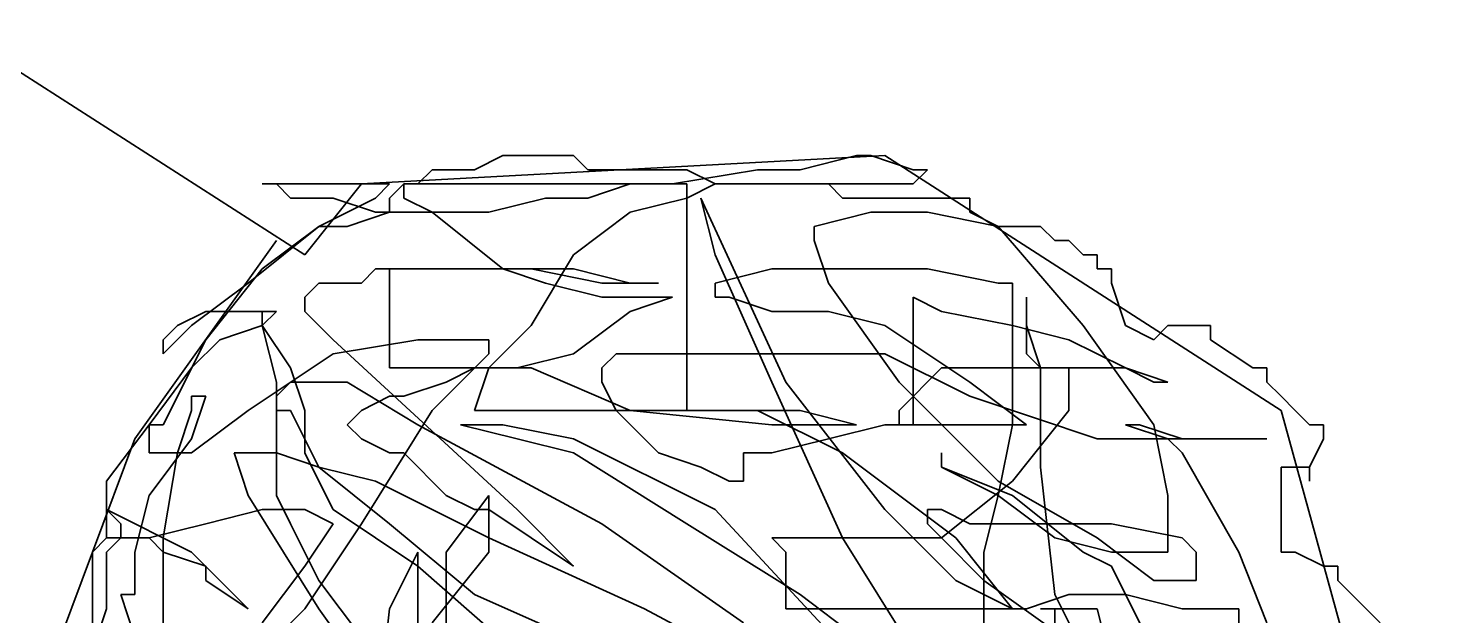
# Model space of a CAD drawing. Header units: millimetres. Extents: x -234375 to -184638, y -91483 to -70216.
# Drawn here: x -193290.1 to -193105.9, y -72097.7 to -72020.9 of the extents above; entities that cross this region are included whole.
import ezdxf

# ---------------------------------------------------------------- set-up
doc = ezdxf.new("R2010")
doc.units = ezdxf.units.MM
doc.header["$MEASUREMENT"] = 0
doc.layers.add('New_Drawing & Figure_Pen_No__7', color=7, linetype='Continuous', lineweight=35)

msp = doc.modelspace()

# ---------------------------------------------------------------- linework, layer by layer
at = {"layer": 'New_Drawing & Figure_Pen_No__7', "color": 7, "linetype": 'Continuous', "lineweight": 35}
for points in [[(-193300.19, -72020.9), (-193253.93, -72050.51)], [(-193246.53, -72041.26), (-193178.06, -72037.56)], [(-193228.02, -72037.56), (-193231.72, -72039.41)], [(-193218.77, -72037.56), (-193228.02, -72037.56)], [(-193216.92, -72039.41), (-193218.77, -72037.56)], [(-193189.16, -72039.41), (-193181.76, -72037.56)], [(-193181.76, -72037.56), (-193179.91, -72037.56)], [(-193179.91, -72037.56), (-193174.36, -72039.41)], [(-193178.06, -72037.56), (-193126.25, -72070.87)], [(-193237.28, -72039.41), (-193239.13, -72041.26)], [(-193231.72, -72039.41), (-193237.28, -72039.41)], [(-193213.22, -72039.41), (-193216.92, -72039.41)], [(-193209.52, -72039.41), (-193213.22, -72039.41)], [(-193203.97, -72039.41), (-193209.52, -72039.41)], [(-193205.82, -72041.26), (-193194.71, -72039.41)], [(-193200.27, -72041.26), (-193203.97, -72039.41)], [(-193194.71, -72039.41), (-193189.16, -72039.41)], [(-193172.51, -72039.41), (-193174.36, -72041.26)], [(-193174.36, -72039.41), (-193172.51, -72039.41)], [(-193259.48, -72041.26), (-193257.63, -72041.26)], [(-193255.78, -72041.26), (-193259.48, -72041.26)], [(-193257.63, -72041.26), (-193255.78, -72043.11)], [(-193250.23, -72041.26), (-193255.78, -72041.26)], [(-193253.93, -72050.51), (-193246.53, -72041.26)], [(-193242.83, -72041.26), (-193250.23, -72041.26)], [(-193244.68, -72043.11), (-193242.83, -72041.26)], [(-193240.98, -72041.26), (-193242.83, -72043.11)], [(-193240.98, -72041.26), (-193235.42, -72041.26)], [(-193240.98, -72043.11), (-193240.98, -72041.26)], [(-193239.13, -72041.26), (-193240.98, -72041.26)], [(-193235.42, -72041.26), (-193226.17, -72041.26)], [(-193226.17, -72041.26), (-193216.92, -72041.26)], [(-193216.92, -72041.26), (-193203.97, -72041.26)], [(-193216.92, -72043.11), (-193211.37, -72041.26)], [(-193211.37, -72041.26), (-193207.67, -72041.26)], [(-193207.67, -72041.26), (-193205.82, -72041.26)], [(-193203.97, -72041.26), (-193203.97, -72043.11)], [(-193200.27, -72041.26), (-193203.97, -72043.11)], [(-193179.91, -72041.26), (-193200.27, -72041.26)], [(-193196.56, -72041.26), (-193200.27, -72041.26)], [(-193194.71, -72041.26), (-193196.56, -72041.26)], [(-193185.46, -72041.26), (-193194.71, -72041.26)], [(-193183.61, -72043.11), (-193185.46, -72041.26)], [(-193174.36, -72041.26), (-193179.91, -72041.26)], [(-193255.78, -72043.11), (-193250.23, -72043.11)], [(-193252.08, -72046.81), (-193244.68, -72043.11)], [(-193250.23, -72043.11), (-193244.68, -72044.96)], [(-193242.83, -72043.11), (-193242.83, -72044.96)], [(-193237.28, -72044.96), (-193240.98, -72043.11)], [(-193229.87, -72044.96), (-193222.47, -72043.11)], [(-193222.47, -72043.11), (-193216.92, -72043.11)], [(-193203.97, -72043.11), (-193211.37, -72044.96)], [(-193203.97, -72043.11), (-193203.97, -72070.87)], [(-193202.12, -72043.11), (-193200.27, -72050.51)], [(-193191.01, -72067.16), (-193202.12, -72043.11)], [(-193179.91, -72043.11), (-193183.61, -72043.11)], [(-193166.96, -72043.11), (-193179.91, -72043.11)], [(-193166.96, -72044.96), (-193166.96, -72043.11)], [(-193242.83, -72044.96), (-193248.38, -72046.81)], [(-193244.68, -72044.96), (-193242.83, -72044.96)], [(-193242.83, -72044.96), (-193235.42, -72044.96)], [(-193228.02, -72052.36), (-193237.28, -72044.96)], [(-193235.42, -72044.96), (-193229.87, -72044.96)], [(-193211.37, -72044.96), (-193218.77, -72050.51)], [(-193179.91, -72044.96), (-193187.31, -72046.81)], [(-193172.51, -72044.96), (-193179.91, -72044.96)], [(-193163.26, -72046.81), (-193172.51, -72044.96)], [(-193163.26, -72046.81), (-193166.96, -72044.96)], [(-193261.33, -72054.21), (-193252.08, -72046.81)], [(-193252.08, -72046.81), (-193259.48, -72052.36)], [(-193248.38, -72046.81), (-193252.08, -72046.81)], [(-193187.31, -72046.81), (-193187.31, -72048.66)], [(-193152.15, -72059.76), (-193163.26, -72046.81)], [(-193157.7, -72046.81), (-193163.26, -72046.81)], [(-193155.85, -72048.66), (-193157.7, -72046.81)], [(-193276.14, -72074.57), (-193257.63, -72048.66)], [(-193187.31, -72048.66), (-193185.46, -72054.21)], [(-193154, -72048.66), (-193155.85, -72048.66)], [(-193152.15, -72050.51), (-193154, -72048.66)], [(-193218.77, -72050.51), (-193224.32, -72059.76)], [(-193200.27, -72050.51), (-193192.86, -72067.16)], [(-193150.3, -72050.51), (-193152.15, -72050.51)], [(-193150.3, -72052.36), (-193150.3, -72050.51)], [(-193259.48, -72052.36), (-193266.88, -72061.61)], [(-193244.68, -72052.36), (-193246.53, -72054.21)], [(-193242.83, -72052.36), (-193244.68, -72052.36)], [(-193239.13, -72052.36), (-193242.83, -72052.36)], [(-193242.83, -72052.36), (-193218.77, -72052.36)], [(-193242.83, -72054.21), (-193242.83, -72052.36)], [(-193231.72, -72052.36), (-193239.13, -72052.36)], [(-193224.32, -72052.36), (-193231.72, -72052.36)], [(-193222.47, -72054.21), (-193228.02, -72052.36)], [(-193215.07, -72054.21), (-193224.32, -72052.36)], [(-193218.77, -72052.36), (-193211.37, -72054.21)], [(-193200.27, -72054.21), (-193192.86, -72052.36)], [(-193192.86, -72052.36), (-193183.61, -72052.36)], [(-193183.61, -72052.36), (-193172.51, -72052.36)], [(-193172.51, -72052.36), (-193163.26, -72054.21)], [(-193148.45, -72052.36), (-193150.3, -72052.36)], [(-193148.45, -72054.21), (-193148.45, -72052.36)], [(-193268.73, -72059.76), (-193261.33, -72054.21)], [(-193252.08, -72054.21), (-193253.93, -72056.06)], [(-193250.23, -72054.21), (-193252.08, -72054.21)], [(-193246.53, -72054.21), (-193250.23, -72054.21)], [(-193242.83, -72057.91), (-193242.83, -72054.21)], [(-193215.07, -72056.06), (-193222.47, -72054.21)], [(-193207.67, -72054.21), (-193215.07, -72054.21)], [(-193211.37, -72054.21), (-193207.67, -72054.21)], [(-193200.27, -72056.06), (-193200.27, -72054.21)], [(-193185.46, -72054.21), (-193176.21, -72067.16)], [(-193163.26, -72054.21), (-193161.4, -72054.21)], [(-193161.4, -72054.21), (-193161.4, -72072.72)], [(-193146.6, -72059.76), (-193148.45, -72054.21)], [(-193253.93, -72056.06), (-193253.93, -72057.91)], [(-193205.82, -72056.06), (-193215.07, -72056.06)], [(-193211.37, -72057.91), (-193205.82, -72056.06)], [(-193198.41, -72056.06), (-193200.27, -72056.06)], [(-193192.86, -72057.91), (-193198.41, -72056.06)], [(-193174.36, -72056.06), (-193174.36, -72067.16)], [(-193170.66, -72057.91), (-193174.36, -72056.06)], [(-193159.55, -72056.06), (-193159.55, -72063.46)], [(-193159.55, -72059.76), (-193159.55, -72056.06)], [(-193266.88, -72057.91), (-193270.58, -72059.76)], [(-193257.63, -72057.91), (-193266.88, -72057.91)], [(-193259.48, -72057.91), (-193259.48, -72059.76)], [(-193259.48, -72059.76), (-193259.48, -72057.91)], [(-193259.48, -72059.76), (-193257.63, -72057.91)], [(-193253.93, -72057.91), (-193250.23, -72061.61)], [(-193242.83, -72065.31), (-193242.83, -72057.91)], [(-193218.77, -72063.46), (-193211.37, -72057.91)], [(-193185.46, -72057.91), (-193192.86, -72057.91)], [(-193178.06, -72059.76), (-193185.46, -72057.91)], [(-193161.4, -72059.76), (-193170.66, -72057.91)], [(-193272.43, -72063.46), (-193268.73, -72059.76)], [(-193270.58, -72059.76), (-193272.43, -72061.61)], [(-193265.03, -72061.61), (-193259.48, -72059.76)], [(-193259.48, -72059.76), (-193257.63, -72067.16)], [(-193255.78, -72065.31), (-193259.48, -72059.76)], [(-193224.32, -72059.76), (-193229.87, -72065.31)], [(-193166.96, -72067.16), (-193178.06, -72059.76)], [(-193154, -72061.61), (-193161.4, -72059.76)], [(-193157.7, -72065.31), (-193159.55, -72059.76)], [(-193142.9, -72072.72), (-193152.15, -72059.76)], [(-193142.9, -72061.61), (-193146.6, -72059.76)], [(-193141.05, -72059.76), (-193142.9, -72061.61)], [(-193139.2, -72059.76), (-193141.05, -72059.76)], [(-193135.5, -72059.76), (-193139.2, -72059.76)], [(-193135.5, -72061.61), (-193135.5, -72059.76)], [(-193266.88, -72061.61), (-193272.43, -72072.72)], [(-193272.43, -72061.61), (-193272.43, -72063.46)], [(-193268.73, -72065.31), (-193265.03, -72061.61)], [(-193250.23, -72061.61), (-193226.17, -72083.82)], [(-193250.23, -72063.46), (-193239.13, -72061.61)], [(-193239.13, -72061.61), (-193229.87, -72061.61)], [(-193229.87, -72061.61), (-193229.87, -72063.46)], [(-193146.6, -72065.31), (-193154, -72061.61)], [(-193129.95, -72065.31), (-193135.5, -72061.61)], [(-193261.33, -72070.87), (-193250.23, -72063.46)], [(-193229.87, -72063.46), (-193237.28, -72070.87)], [(-193226.17, -72065.31), (-193218.77, -72063.46)], [(-193213.22, -72063.46), (-193215.07, -72065.31)], [(-193207.67, -72063.46), (-193213.22, -72063.46)], [(-193202.12, -72063.46), (-193207.67, -72063.46)], [(-193183.61, -72063.46), (-193202.12, -72063.46)], [(-193178.06, -72063.46), (-193183.61, -72063.46)], [(-193166.96, -72069.01), (-193178.06, -72063.46)], [(-193159.55, -72063.46), (-193157.7, -72065.31)], [(-193274.29, -72072.72), (-193268.73, -72065.31)], [(-193253.93, -72070.87), (-193255.78, -72065.31)], [(-193229.87, -72065.31), (-193242.83, -72065.31)], [(-193235.42, -72067.16), (-193231.72, -72065.31)], [(-193231.72, -72065.31), (-193226.17, -72065.31)], [(-193229.87, -72065.31), (-193231.72, -72070.87)], [(-193224.32, -72065.31), (-193229.87, -72065.31)], [(-193211.37, -72070.87), (-193224.32, -72065.31)], [(-193215.07, -72065.31), (-193215.07, -72067.16)], [(-193176.21, -72070.87), (-193170.66, -72065.31)], [(-193170.66, -72065.31), (-193154, -72065.31)], [(-193157.7, -72065.31), (-193154, -72065.31)], [(-193157.7, -72078.27), (-193157.7, -72065.31)], [(-193154, -72065.31), (-193154, -72070.87)], [(-193154, -72065.31), (-193146.6, -72065.31)], [(-193141.05, -72067.16), (-193146.6, -72065.31)], [(-193146.6, -72065.31), (-193142.9, -72067.16)], [(-193128.1, -72065.31), (-193129.95, -72065.31)], [(-193128.1, -72067.16), (-193128.1, -72065.31)], [(-193257.63, -72069.01), (-193255.78, -72067.16)], [(-193257.63, -72067.16), (-193257.63, -72072.72)], [(-193255.78, -72067.16), (-193253.93, -72067.16)], [(-193253.93, -72067.16), (-193248.38, -72067.16)], [(-193248.38, -72067.16), (-193239.13, -72072.72)], [(-193240.98, -72069.01), (-193235.42, -72067.16)], [(-193215.07, -72067.16), (-193213.22, -72070.87)], [(-193192.86, -72067.16), (-193183.61, -72087.52)], [(-193178.06, -72083.82), (-193191.01, -72067.16)], [(-193176.21, -72067.16), (-193163.26, -72080.12)], [(-193174.36, -72067.16), (-193174.36, -72070.87)], [(-193159.55, -72072.72), (-193166.96, -72067.16)], [(-193142.9, -72067.16), (-193141.05, -72067.16)], [(-193126.25, -72069.01), (-193128.1, -72067.16)], [(-193266.88, -72069.01), (-193268.73, -72074.57)], [(-193268.73, -72069.01), (-193266.88, -72069.01)], [(-193268.73, -72070.87), (-193268.73, -72069.01)], [(-193257.63, -72070.87), (-193257.63, -72069.01)], [(-193246.53, -72070.87), (-193242.83, -72069.01)], [(-193242.83, -72069.01), (-193240.98, -72069.01)], [(-193150.3, -72074.57), (-193166.96, -72069.01)], [(-193124.4, -72070.87), (-193126.25, -72069.01)], [(-193270.58, -72076.42), (-193268.73, -72070.87)], [(-193268.73, -72076.42), (-193261.33, -72070.87)], [(-193255.78, -72070.87), (-193257.63, -72070.87)], [(-193252.08, -72078.27), (-193255.78, -72070.87)], [(-193253.93, -72076.42), (-193253.93, -72070.87)], [(-193248.38, -72072.72), (-193246.53, -72070.87)], [(-193237.28, -72070.87), (-193246.53, -72085.67)], [(-193231.72, -72070.87), (-193203.97, -72070.87)], [(-193213.22, -72070.87), (-193207.67, -72076.42)], [(-193192.86, -72072.72), (-193211.37, -72070.87)], [(-193203.97, -72070.87), (-193194.71, -72070.87)], [(-193203.97, -72070.87), (-193189.16, -72070.87)], [(-193194.71, -72070.87), (-193183.61, -72076.42)], [(-193189.16, -72070.87), (-193181.76, -72072.72)], [(-193176.21, -72072.72), (-193176.21, -72070.87)], [(-193174.36, -72070.87), (-193174.36, -72072.72)], [(-193154, -72070.87), (-193161.4, -72080.12)], [(-193126.25, -72070.87), (-193105.89, -72144.89)], [(-193122.54, -72072.72), (-193124.4, -72070.87)], [(-193279.84, -72080.12), (-193274.29, -72072.72)], [(-193274.29, -72072.72), (-193274.29, -72076.42)], [(-193272.43, -72072.72), (-193274.29, -72072.72)], [(-193257.63, -72072.72), (-193257.63, -72081.97)], [(-193246.53, -72074.57), (-193248.38, -72072.72)], [(-193239.13, -72072.72), (-193215.07, -72085.67)], [(-193233.57, -72072.72), (-193228.02, -72072.72)], [(-193226.17, -72074.57), (-193233.57, -72072.72)], [(-193228.02, -72072.72), (-193218.77, -72074.57)], [(-193181.76, -72072.72), (-193192.86, -72072.72)], [(-193185.46, -72074.57), (-193178.06, -72072.72)], [(-193178.06, -72072.72), (-193159.55, -72072.72)], [(-193174.36, -72072.72), (-193176.21, -72072.72)], [(-193161.4, -72072.72), (-193163.26, -72081.97)], [(-193146.6, -72072.72), (-193144.75, -72072.72)], [(-193141.05, -72074.57), (-193146.6, -72072.72)], [(-193144.75, -72072.72), (-193139.2, -72074.57)], [(-193141.05, -72081.97), (-193142.9, -72072.72)], [(-193120.69, -72072.72), (-193122.54, -72072.72)], [(-193120.69, -72074.57), (-193120.69, -72072.72)], [(-193287.24, -72104.17), (-193276.14, -72074.57)], [(-193268.73, -72074.57), (-193274.29, -72081.97)], [(-193242.83, -72076.42), (-193246.53, -72074.57)], [(-193218.77, -72076.42), (-193226.17, -72074.57)], [(-193218.77, -72074.57), (-193200.27, -72083.82)], [(-193192.86, -72076.42), (-193185.46, -72074.57)], [(-193137.35, -72074.57), (-193150.3, -72074.57)], [(-193139.2, -72076.42), (-193141.05, -72074.57)], [(-193139.2, -72074.57), (-193135.5, -72074.57)], [(-193128.1, -72074.57), (-193137.35, -72074.57)], [(-193135.5, -72074.57), (-193128.1, -72074.57)], [(-193122.54, -72078.27), (-193120.69, -72074.57)], [(-193274.29, -72076.42), (-193268.73, -72076.42)], [(-193272.43, -72087.52), (-193270.58, -72076.42)], [(-193263.18, -72076.42), (-193261.33, -72076.42)], [(-193261.33, -72081.97), (-193263.18, -72076.42)], [(-193261.33, -72076.42), (-193257.63, -72076.42)], [(-193257.63, -72076.42), (-193252.08, -72078.27)], [(-193252.08, -72080.12), (-193253.93, -72076.42)], [(-193240.98, -72076.42), (-193242.83, -72076.42)], [(-193235.42, -72081.97), (-193240.98, -72076.42)], [(-193203.97, -72085.67), (-193218.77, -72076.42)], [(-193207.67, -72076.42), (-193202.12, -72078.27)], [(-193196.56, -72076.42), (-193192.86, -72076.42)], [(-193196.56, -72078.27), (-193196.56, -72076.42)], [(-193183.61, -72076.42), (-193168.81, -72087.52)], [(-193170.66, -72076.42), (-193170.66, -72078.27)], [(-193170.66, -72078.27), (-193170.66, -72076.42)], [(-193131.8, -72089.37), (-193139.2, -72076.42)], [(-193242.83, -72085.67), (-193252.08, -72078.27)], [(-193252.08, -72078.27), (-193244.68, -72080.12)], [(-193202.12, -72078.27), (-193198.41, -72080.12)], [(-193196.56, -72080.12), (-193196.56, -72078.27)], [(-193170.66, -72078.27), (-193163.26, -72081.97)], [(-193161.4, -72081.97), (-193170.66, -72078.27)], [(-193155.85, -72094.92), (-193157.7, -72078.27)], [(-193126.25, -72078.27), (-193122.54, -72078.27)], [(-193126.25, -72089.37), (-193126.25, -72078.27)], [(-193122.54, -72080.12), (-193122.54, -72078.27)], [(-193122.54, -72078.27), (-193122.54, -72080.12)], [(-193279.84, -72087.52), (-193279.84, -72080.12)], [(-193250.23, -72083.82), (-193252.08, -72080.12)], [(-193244.68, -72080.12), (-193229.87, -72087.52)], [(-193198.41, -72080.12), (-193196.56, -72080.12)], [(-193161.4, -72080.12), (-193170.66, -72087.52)], [(-193163.26, -72080.12), (-193150.3, -72087.52)], [(-193274.29, -72081.97), (-193276.14, -72089.37)], [(-193252.08, -72096.77), (-193261.33, -72081.97)], [(-193257.63, -72081.97), (-193255.78, -72085.67)], [(-193231.72, -72083.82), (-193235.42, -72081.97)], [(-193235.42, -72089.37), (-193229.87, -72081.97)], [(-193229.87, -72081.97), (-193229.87, -72089.37)], [(-193163.26, -72081.97), (-193165.11, -72089.37)], [(-193163.26, -72081.97), (-193155.85, -72087.52)], [(-193152.15, -72089.37), (-193161.4, -72081.97)], [(-193141.05, -72087.52), (-193141.05, -72081.97)], [(-193279.84, -72083.82), (-193268.73, -72089.37)], [(-193277.99, -72085.67), (-193279.84, -72083.82)], [(-193259.48, -72083.82), (-193266.88, -72085.67)], [(-193253.93, -72083.82), (-193259.48, -72083.82)], [(-193250.23, -72085.67), (-193253.93, -72083.82)], [(-193239.13, -72091.22), (-193250.23, -72083.82)], [(-193229.87, -72083.82), (-193231.72, -72083.82)], [(-193218.77, -72091.22), (-193229.87, -72083.82)], [(-193226.17, -72083.82), (-193218.77, -72091.22)], [(-193200.27, -72083.82), (-193176.21, -72109.73)], [(-193168.81, -72093.07), (-193178.06, -72083.82)], [(-193172.51, -72083.82), (-193172.51, -72085.67)], [(-193170.66, -72083.82), (-193172.51, -72083.82)], [(-193166.96, -72085.67), (-193170.66, -72083.82)], [(-193277.99, -72087.52), (-193277.99, -72085.67)], [(-193266.88, -72085.67), (-193274.29, -72087.52)], [(-193255.78, -72085.67), (-193252.08, -72093.07)], [(-193246.53, -72085.67), (-193253.93, -72096.77)], [(-193253.93, -72091.22), (-193250.23, -72085.67)], [(-193231.72, -72094.92), (-193242.83, -72085.67)], [(-193215.07, -72085.67), (-193196.56, -72098.62)], [(-193189.16, -72094.92), (-193203.97, -72085.67)], [(-193172.51, -72085.67), (-193170.66, -72087.52)], [(-193157.7, -72085.67), (-193166.96, -72085.67)], [(-193148.45, -72085.67), (-193157.7, -72085.67)], [(-193139.2, -72087.52), (-193148.45, -72085.67)], [(-193281.69, -72089.37), (-193279.84, -72087.52)], [(-193274.29, -72087.52), (-193279.84, -72087.52)], [(-193277.99, -72087.52), (-193279.84, -72089.37)], [(-193279.84, -72087.52), (-193277.99, -72087.52)], [(-193274.29, -72087.52), (-193277.99, -72087.52)], [(-193272.43, -72089.37), (-193274.29, -72087.52)], [(-193272.43, -72100.47), (-193272.43, -72087.52)], [(-193229.87, -72087.52), (-193209.52, -72096.77)], [(-193192.86, -72087.52), (-193191.01, -72089.37)], [(-193191.01, -72087.52), (-193192.86, -72087.52)], [(-193181.76, -72087.52), (-193191.01, -72087.52)], [(-193183.61, -72087.52), (-193174.36, -72102.32)], [(-193179.91, -72087.52), (-193181.76, -72087.52)], [(-193178.06, -72087.52), (-193179.91, -72087.52)], [(-193170.66, -72087.52), (-193178.06, -72087.52)], [(-193170.66, -72087.52), (-193165.11, -72093.07)], [(-193168.81, -72087.52), (-193161.4, -72096.77)], [(-193155.85, -72087.52), (-193148.45, -72089.37)], [(-193150.3, -72087.52), (-193142.9, -72093.07)], [(-193141.05, -72089.37), (-193141.05, -72087.52)], [(-193137.35, -72089.37), (-193139.2, -72087.52)], [(-193281.69, -72111.58), (-193281.69, -72089.37)], [(-193279.84, -72089.37), (-193279.84, -72096.77)], [(-193276.14, -72089.37), (-193276.14, -72093.07)], [(-193266.88, -72091.22), (-193272.43, -72089.37)], [(-193268.73, -72089.37), (-193261.33, -72096.77)], [(-193242.83, -72096.77), (-193239.13, -72089.37)], [(-193239.13, -72089.37), (-193239.13, -72100.47)], [(-193229.87, -72089.37), (-193237.28, -72098.62)], [(-193235.42, -72093.07), (-193235.42, -72089.37)], [(-193191.01, -72089.37), (-193191.01, -72096.77)], [(-193165.11, -72089.37), (-193165.11, -72100.47)], [(-193148.45, -72091.22), (-193152.15, -72089.37)], [(-193148.45, -72089.37), (-193142.9, -72089.37)], [(-193142.9, -72089.37), (-193141.05, -72089.37)], [(-193137.35, -72093.07), (-193137.35, -72089.37)], [(-193128.1, -72098.62), (-193131.8, -72089.37)], [(-193124.4, -72089.37), (-193126.25, -72089.37)], [(-193120.69, -72091.22), (-193124.4, -72089.37)], [(-193266.88, -72093.07), (-193266.88, -72091.22)], [(-193259.48, -72098.62), (-193253.93, -72091.22)], [(-193224.32, -72104.17), (-193239.13, -72091.22)], [(-193142.9, -72102.32), (-193148.45, -72091.22)], [(-193118.84, -72091.22), (-193120.69, -72091.22)], [(-193118.84, -72093.07), (-193118.84, -72091.22)], [(-193276.14, -72093.07), (-193276.14, -72094.92)], [(-193261.33, -72096.77), (-193266.88, -72093.07)], [(-193252.08, -72093.07), (-193246.53, -72100.47)], [(-193235.42, -72098.62), (-193235.42, -72093.07)], [(-193161.4, -72096.77), (-193168.81, -72093.07)], [(-193165.11, -72093.07), (-193152.15, -72102.32)], [(-193142.9, -72093.07), (-193137.35, -72093.07)], [(-193113.29, -72098.62), (-193118.84, -72093.07)], [(-193277.99, -72094.92), (-193276.14, -72100.47)], [(-193276.14, -72094.92), (-193277.99, -72094.92)], [(-193215.07, -72102.32), (-193231.72, -72094.92)], [(-193181.76, -72100.47), (-193189.16, -72094.92)], [(-193159.55, -72096.77), (-193154, -72094.92)], [(-193152.15, -72102.32), (-193155.85, -72094.92)], [(-193154, -72094.92), (-193146.6, -72094.92)], [(-193146.6, -72094.92), (-193139.2, -72096.77)], [(-193279.84, -72096.77), (-193281.69, -72102.32)], [(-193253.93, -72096.77), (-193261.33, -72104.17)], [(-193242.83, -72109.73), (-193252.08, -72096.77)], [(-193244.68, -72113.43), (-193242.83, -72096.77)], [(-193209.52, -72096.77), (-193181.76, -72111.58)], [(-193191.01, -72096.77), (-193185.46, -72096.77)], [(-193185.46, -72096.77), (-193178.06, -72096.77)], [(-193178.06, -72096.77), (-193161.4, -72096.77)], [(-193161.4, -72096.77), (-193159.55, -72096.77)], [(-193157.7, -72096.77), (-193155.85, -72096.77)], [(-193155.85, -72096.77), (-193157.7, -72096.77)], [(-193155.85, -72096.77), (-193154, -72096.77)], [(-193155.85, -72104.17), (-193155.85, -72096.77)], [(-193154, -72096.77), (-193150.3, -72096.77)], [(-193150.3, -72096.77), (-193148.45, -72104.17)], [(-193139.2, -72096.77), (-193131.8, -72096.77)], [(-193131.8, -72096.77), (-193131.8, -72098.62)]]:
    msp.add_lwpolyline(points, dxfattribs=at)

doc.saveas('drawing.dxf')
